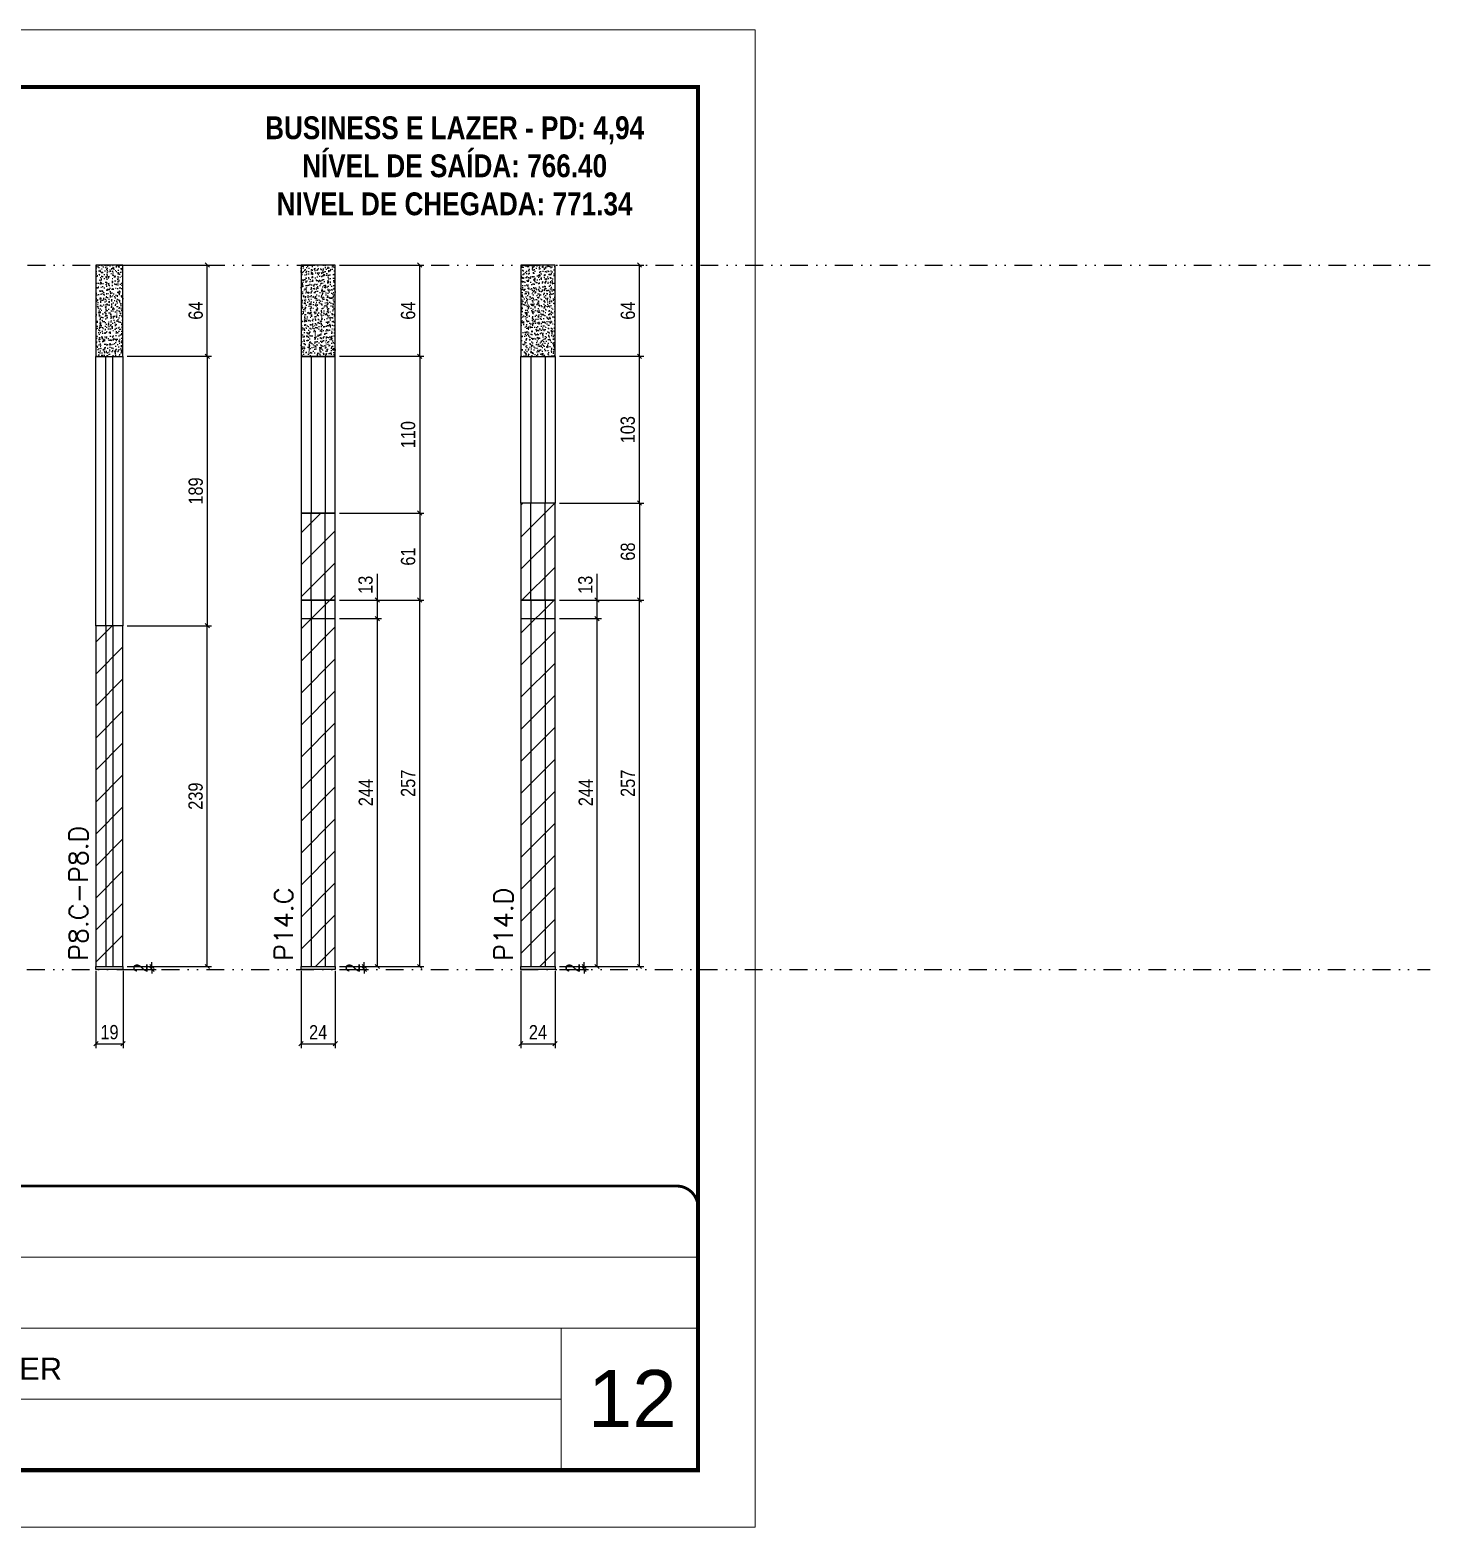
# Model space of a CAD drawing. Extents: x 13379 to 23315, y 867 to 16997.
# Drawn here: x 20131 to 21113, y 13501 to 14551 of the extents above; entities that cross this region are included whole.
import ezdxf

# ---------------------------------------------------------------- set-up
doc = ezdxf.new("R2010")
doc.units = 0
for name, pattern in [('CONTINUO', [0]), ('DASHED', [0.75, 0.5, -0.25]), ('DIVIDE2', [0.625, 0.25, -0.125, 0, -0.125, 0, -0.125])]:
    doc.linetypes.add(name, pattern=pattern)
for name, color, linetype, lineweight in [('CARIMBO', 255, 'Continuous', 9), ('Folhas', 255, 'Continuous', 9), ('Hachura', 251, 'Continuous', 9), ('SARRAFO DE PRESSAO', 251, 'DASHED', 9), ('Texto Seção', 7, 'Continuous', 15)]:
    doc.layers.add(name, color=color, linetype=linetype, lineweight=lineweight)
for name, color, linetype in [('COTA', 241, 'Continuous'), ('NOMENCLATURA', 7, 'Continuous'), ('Nível', 160, 'Continuous'), ('Painéis', 200, 'Continuous'), ('SARR_2.2x7', 40, 'Continuous')]:
    doc.layers.add(name, color=color, linetype=linetype)
doc.styles.add('ARIAL', font='arial.ttf')
doc.styles.add('COTA TECNICA', font='techl___.ttf', dxfattribs={"height": 10})
doc.styles.add('COTA TECNICA-50', font='techl___.ttf', dxfattribs={"height": 10})
doc.styles.add('REGUA-120', font='ROMANS.shx', dxfattribs={"height": 15})
doc.styles.add('ROMANC', font='techb___.ttf', dxfattribs={"height": 2.5})
doc.styles.add('Tecnologia', font='')
doc.styles.get('Tecnologia').set_extended_font_data('Forgotten Futurist')
doc.dimstyles.new('COTA PAINEL-50', dxfattribs={"dimtxt": 10, "dimasz": 3, "dimexe": 3, "dimexo": 3, "dimgap": 3, "dimtad": 1, "dimdec": 1, "dimzin": 12, "dimdsep": 46, "dimtxsty": 'COTA TECNICA-50', "dimblk1": 'OBLIQUE', "dimblk2": 'OBLIQUE', "dimsah": 1, "dimcen": 0.9, "dimclrd": 4, "dimclre": 4, "dimclrt": 240, "dimadec": 1, "dimazin": 3, "dimtfac": 1, "dimtdec": 1, "dimtmove": 0, "dimatfit": 3, "dimfxl": 1, "dimtolj": 1, "dimtzin": 12, "dimarcsym": 0})
doc.dimstyles.new('PAINEL', dxfattribs={"dimtxt": 10, "dimasz": 3, "dimexe": 3, "dimexo": 3, "dimgap": 3, "dimtad": 1, "dimdec": 1, "dimzin": 12, "dimdsep": 46, "dimtxsty": 'COTA TECNICA', "dimblk1": 'OBLIQUE', "dimblk2": 'OBLIQUE', "dimsah": 1, "dimcen": 0.9, "dimclrd": 4, "dimclre": 4, "dimclrt": 240, "dimadec": 1, "dimazin": 3, "dimtfac": 1, "dimtdec": 1, "dimtmove": 0, "dimatfit": 3, "dimfxl": 1, "dimtolj": 1, "dimtzin": 12, "dimarcsym": 0})

# ---------------------------------------------------------------- blocks, each defined once
blk = doc.blocks.new('9999999999')
at = {"color": 30, "linetype": 'CONTINUO'}
for p, q in [((98564.6, 34230.2), (98564.6, 34429.4)), ((98564.6, 34379.6), (99584, 34379.6)), ((98564.6, 34329.8), (99488, 34329.8)), ((99584, 34329.8), (99488, 34329.8)), ((99488, 34329.8), (99488, 34230.2)), ((98564.6, 34280), (99488, 34280))]:
    blk.add_line(p, q, dxfattribs=at)
at = {"color": 30, "linetype": 'CONTINUO', "const_width": 2}
blk.add_lwpolyline([(99584, 34230.2), (99584, 34414.4, 0.414214), (99569, 34429.4), (98229, 34429.4, 0.414214), (98214, 34414.4), (98214, 34245.2, 0.414214), (98229, 34230.2), (99584, 34230.2)], format="xyb", dxfattribs=at)
at = {"layer": 'Folhas'}
blk.add_lwpolyline([(98139, 34190.2), (99624, 34190.2), (99624, 35240.2), (98139, 35240.2)], close=True, dxfattribs=at)
at = {"layer": 'Folhas', "color": 30, "const_width": 3}
blk.add_lwpolyline([(98214, 34230.2), (99584, 34230.2), (99584, 35200.2), (98214, 35200.2)], close=True, dxfattribs=at)
at = {"color": 7, "linetype": 'Continuous', "ltscale": 5, "style": 'ARIAL'}
for s, height, p in [('SCHWARTZ', 15.48, (98837.7, 34393.1)), ('GWT', 15.48, (98837.7, 34343.3)), ('BUSINESS CENTER E LAZER', 15.483, (98837.7, 34293.5)), ('NOVA SISTEMAS CONSTRUTIVOS', 11.059, (98263.2, 34267.2)), ('PILARES', 15.48, (98837.7, 34243.7))]:
    blk.add_text(s, height=height, dxfattribs=at).set_placement(p)
at = {"layer": 'Folhas', "color": 7, "style": 'Tecnologia', "width": 1.5}
for s, p in [('CLIENTE:', (98573.7, 34397.2)), ('OBRA:', (98573.7, 34347.3)), ('PAVIMENTO:', (98573.7, 34297.5)), ('PROJETO:', (98573.7, 34247.7))]:
    blk.add_text(s, height=14, dxfattribs=at).set_placement(p)
blk = doc.blocks.new('_Oblique')
at = {"color": 0, "linetype": 'ByBlock', "lineweight": -2}
blk.add_line((-0.5, -0.5), (0.5, 0.5), dxfattribs=at)
blk = doc.blocks.new('*D285')
at = {"layer": 'COTA', "color": 4, "lineweight": -2, "transparency": 16777216}
for p, q in [((20199.4, 14386.5), (20258.5, 14386.5)), ((20255.5, 14322.5), (20255.5, 14386.5)), ((20199.4, 14322.5), (20258.5, 14322.5))]:
    blk.add_line(p, q, dxfattribs=at)
at = {"layer": 'Defpoints', "color": 0, "transparency": 16777216}
for p in [(20196.4, 14386.5), (20255.5, 14386.5), (20196.4, 14322.5)]:
    blk.add_point(p, dxfattribs=at)
at = {"layer": 'COTA', "color": 4, "lineweight": -2, "transparency": 16777216, "xscale": 3, "yscale": 3, "zscale": 3}
for p, rotation in [((20255.5, 14386.5), 90), ((20255.5, 14322.5), 270)]:
    blk.add_blockref('_Oblique', p, dxfattribs=dict(at, rotation=rotation))
at = {"layer": 'COTA', "color": 240, "transparency": 16777216, "insert": (20247.4, 14354.5), "char_height": 10, "attachment_point": 5, "rotation": 90, "style": 'COTA TECNICA'}
blk.add_mtext('\\A1;64', dxfattribs=at)
blk = doc.blocks.new('*D286')
at = {"layer": 'COTA', "color": 4, "lineweight": -2, "transparency": 16777216}
for p, q in [((20177.4, 13891.5), (20177.4, 13837.3)), ((20196.4, 13891.5), (20196.4, 13837.3)), ((20177.4, 13840.3), (20196.4, 13840.3))]:
    blk.add_line(p, q, dxfattribs=at)
at = {"layer": 'Defpoints', "color": 0, "transparency": 16777216}
for p in [(20177.4, 13894.5), (20196.4, 13894.5), (20196.4, 13840.3)]:
    blk.add_point(p, dxfattribs=at)
at = {"layer": 'COTA', "color": 4, "lineweight": -2, "transparency": 16777216, "xscale": 3, "yscale": 3, "zscale": 3, "rotation": 180}
blk.add_blockref('_Oblique', (20177.4, 13840.3), dxfattribs=at)
at = {"layer": 'COTA', "color": 4, "lineweight": -2, "transparency": 16777216, "xscale": 3, "yscale": 3, "zscale": 3}
blk.add_blockref('_Oblique', (20196.4, 13840.3), dxfattribs=at)
at = {"layer": 'COTA', "color": 240, "transparency": 16777216, "insert": (20186.9, 13848.4), "char_height": 10, "attachment_point": 5, "style": 'COTA TECNICA'}
blk.add_mtext('\\A1;19', dxfattribs=at)
blk = doc.blocks.new('*D287')
at = {"layer": 'COTA', "color": 4, "lineweight": -2, "transparency": 16777216}
for p, q in [((20199.4, 14133.5), (20258.5, 14133.5)), ((20255.5, 13894.5), (20255.5, 14133.5)), ((20199.4, 13894.5), (20258.5, 13894.5))]:
    blk.add_line(p, q, dxfattribs=at)
at = {"layer": 'Defpoints', "color": 0, "transparency": 16777216}
for p in [(20196.4, 14133.5), (20255.5, 14133.5), (20196.4, 13894.5)]:
    blk.add_point(p, dxfattribs=at)
at = {"layer": 'COTA', "color": 4, "lineweight": -2, "transparency": 16777216, "xscale": 3, "yscale": 3, "zscale": 3}
for p, rotation in [((20255.5, 14133.5), 90), ((20255.5, 13894.5), 270)]:
    blk.add_blockref('_Oblique', p, dxfattribs=dict(at, rotation=rotation))
at = {"layer": 'COTA', "color": 240, "transparency": 16777216, "insert": (20247.3, 14014), "char_height": 10, "attachment_point": 5, "rotation": 90, "style": 'COTA TECNICA'}
blk.add_mtext('\\A1;239', dxfattribs=at)
blk = doc.blocks.new('*D288')
at = {"layer": 'COTA', "color": 4, "lineweight": -2, "transparency": 16777216}
for p, q in [((20199.4, 13894.5), (20219.7, 13894.5)), ((20199.4, 13892.5), (20219.7, 13892.5)), ((20216.7, 13894.5), (20216.7, 13897.5)), ((20216.7, 13892.5), (20216.7, 13894.5)), ((20216.7, 13892.5), (20216.7, 13889.5))]:
    blk.add_line(p, q, dxfattribs=at)
at = {"layer": 'Defpoints', "color": 0, "transparency": 16777216}
for p in [(20196.4, 13894.5), (20196.4, 13892.5), (20216.7, 13894.5)]:
    blk.add_point(p, dxfattribs=at)
at = {"layer": 'COTA', "color": 4, "lineweight": -2, "transparency": 16777216, "xscale": 3, "yscale": 3, "zscale": 3}
for p, rotation in [((20216.7, 13894.5), 270), ((20216.7, 13892.5), 90)]:
    blk.add_blockref('_Oblique', p, dxfattribs=dict(at, rotation=rotation))
at = {"layer": 'COTA', "color": 240, "transparency": 16777216, "insert": (20208.7, 13893.5), "char_height": 10, "attachment_point": 5, "rotation": 90, "style": 'COTA TECNICA-50'}
blk.add_mtext('\\A1;2', dxfattribs=at)
blk = doc.blocks.new('*D289')
at = {"layer": 'COTA', "color": 4, "lineweight": -2, "transparency": 16777216}
for p, q in [((20502.3, 14386.5), (20561.5, 14386.5)), ((20558.5, 14322.5), (20558.5, 14386.5)), ((20502.3, 14322.5), (20561.5, 14322.5))]:
    blk.add_line(p, q, dxfattribs=at)
at = {"layer": 'Defpoints', "color": 0, "transparency": 16777216}
for p in [(20499.3, 14386.5), (20558.5, 14386.5), (20499.3, 14322.5)]:
    blk.add_point(p, dxfattribs=at)
at = {"layer": 'COTA', "color": 4, "lineweight": -2, "transparency": 16777216, "xscale": 3, "yscale": 3, "zscale": 3}
for p, rotation in [((20558.5, 14386.5), 90), ((20558.5, 14322.5), 270)]:
    blk.add_blockref('_Oblique', p, dxfattribs=dict(at, rotation=rotation))
at = {"layer": 'COTA', "color": 240, "transparency": 16777216, "insert": (20550.4, 14354.5), "char_height": 10, "attachment_point": 5, "rotation": 90, "style": 'COTA TECNICA'}
blk.add_mtext('\\A1;64', dxfattribs=at)
blk = doc.blocks.new('*D290')
at = {"layer": 'COTA', "color": 4, "lineweight": -2, "transparency": 16777216}
for p, q in [((20475.3, 13891.5), (20475.3, 13837.3)), ((20499.3, 13891.5), (20499.3, 13837.3)), ((20475.3, 13840.3), (20499.3, 13840.3))]:
    blk.add_line(p, q, dxfattribs=at)
at = {"layer": 'Defpoints', "color": 0, "transparency": 16777216}
for p in [(20475.3, 13894.5), (20499.3, 13894.5), (20499.3, 13840.3)]:
    blk.add_point(p, dxfattribs=at)
at = {"layer": 'COTA', "color": 4, "lineweight": -2, "transparency": 16777216, "xscale": 3, "yscale": 3, "zscale": 3, "rotation": 180}
blk.add_blockref('_Oblique', (20475.3, 13840.3), dxfattribs=at)
at = {"layer": 'COTA', "color": 4, "lineweight": -2, "transparency": 16777216, "xscale": 3, "yscale": 3, "zscale": 3}
blk.add_blockref('_Oblique', (20499.3, 13840.3), dxfattribs=at)
at = {"layer": 'COTA', "color": 240, "transparency": 16777216, "insert": (20487.3, 13848.4), "char_height": 10, "attachment_point": 5, "style": 'COTA TECNICA'}
blk.add_mtext('\\A1;24', dxfattribs=at)
blk = doc.blocks.new('*D291')
at = {"layer": 'COTA', "color": 4, "lineweight": -2, "transparency": 16777216}
for p, q in [((20502.3, 14138.5), (20531.8, 14138.5)), ((20528.8, 13894.5), (20528.8, 14138.5)), ((20502.3, 13894.5), (20531.8, 13894.5))]:
    blk.add_line(p, q, dxfattribs=at)
at = {"layer": 'Defpoints', "color": 0, "transparency": 16777216}
for p in [(20499.3, 14138.5), (20528.8, 14138.5), (20499.3, 13894.5)]:
    blk.add_point(p, dxfattribs=at)
at = {"layer": 'COTA', "color": 4, "lineweight": -2, "transparency": 16777216, "xscale": 3, "yscale": 3, "zscale": 3}
for p, rotation in [((20528.8, 14138.5), 90), ((20528.8, 13894.5), 270)]:
    blk.add_blockref('_Oblique', p, dxfattribs=dict(at, rotation=rotation))
at = {"layer": 'COTA', "color": 240, "transparency": 16777216, "insert": (20520.8, 14016.5), "char_height": 10, "attachment_point": 5, "rotation": 90, "style": 'COTA TECNICA'}
blk.add_mtext('\\A1;244', dxfattribs=at)
blk = doc.blocks.new('*D292')
at = {"layer": 'COTA', "color": 4, "lineweight": -2, "transparency": 16777216}
for p, q in [((20528.8, 14151.5), (20528.8, 14170)), ((20502.3, 14151.5), (20531.8, 14151.5)), ((20528.8, 14138.5), (20528.8, 14151.5)), ((20502.3, 14138.5), (20531.8, 14138.5))]:
    blk.add_line(p, q, dxfattribs=at)
at = {"layer": 'Defpoints', "color": 0, "transparency": 16777216}
for p in [(20499.3, 14151.5), (20528.8, 14151.5), (20499.3, 14138.5)]:
    blk.add_point(p, dxfattribs=at)
at = {"layer": 'COTA', "color": 4, "lineweight": -2, "transparency": 16777216, "xscale": 3, "yscale": 3, "zscale": 3}
for p, rotation in [((20528.8, 14151.5), 90), ((20528.8, 14138.5), 270)]:
    blk.add_blockref('_Oblique', p, dxfattribs=dict(at, rotation=rotation))
at = {"layer": 'COTA', "color": 240, "transparency": 16777216, "insert": (20520.6, 14162.2), "char_height": 10, "attachment_point": 5, "rotation": 90, "style": 'COTA TECNICA'}
blk.add_mtext('\\A1;13', dxfattribs=at)
blk = doc.blocks.new('*D293')
at = {"layer": 'COTA', "color": 4, "lineweight": -2, "transparency": 16777216}
for p, q in [((20502.3, 14151.5), (20561.5, 14151.5)), ((20558.5, 13894.5), (20558.5, 14151.5)), ((20502.3, 13894.5), (20561.5, 13894.5))]:
    blk.add_line(p, q, dxfattribs=at)
at = {"layer": 'Defpoints', "color": 0, "transparency": 16777216}
for p in [(20499.3, 14151.5), (20558.5, 14151.5), (20499.3, 13894.5)]:
    blk.add_point(p, dxfattribs=at)
at = {"layer": 'COTA', "color": 4, "lineweight": -2, "transparency": 16777216, "xscale": 3, "yscale": 3, "zscale": 3}
for p, rotation in [((20558.5, 14151.5), 90), ((20558.5, 13894.5), 270)]:
    blk.add_blockref('_Oblique', p, dxfattribs=dict(at, rotation=rotation))
at = {"layer": 'COTA', "color": 240, "transparency": 16777216, "insert": (20550.4, 14023), "char_height": 10, "attachment_point": 5, "rotation": 90, "style": 'COTA TECNICA'}
blk.add_mtext('\\A1;257', dxfattribs=at)
blk = doc.blocks.new('*D294')
at = {"layer": 'COTA', "color": 4, "lineweight": -2, "transparency": 16777216}
for p, q in [((20502.3, 13894.5), (20522.7, 13894.5)), ((20502.3, 13892.5), (20522.7, 13892.5)), ((20519.7, 13894.5), (20519.7, 13897.5)), ((20519.7, 13892.5), (20519.7, 13894.5)), ((20519.7, 13892.5), (20519.7, 13889.5))]:
    blk.add_line(p, q, dxfattribs=at)
at = {"layer": 'Defpoints', "color": 0, "transparency": 16777216}
for p in [(20499.3, 13894.5), (20499.3, 13892.5), (20519.7, 13894.5)]:
    blk.add_point(p, dxfattribs=at)
at = {"layer": 'COTA', "color": 4, "lineweight": -2, "transparency": 16777216, "xscale": 3, "yscale": 3, "zscale": 3}
for p, rotation in [((20519.7, 13894.5), 270), ((20519.7, 13892.5), 90)]:
    blk.add_blockref('_Oblique', p, dxfattribs=dict(at, rotation=rotation))
at = {"layer": 'COTA', "color": 240, "transparency": 16777216, "insert": (20511.7, 13893.5), "char_height": 10, "attachment_point": 5, "rotation": 90, "style": 'COTA TECNICA-50'}
blk.add_mtext('\\A1;2', dxfattribs=at)
blk = doc.blocks.new('*D295')
at = {"layer": 'COTA', "color": 4, "lineweight": -2, "transparency": 16777216}
for p, q in [((20348.2, 14386.5), (20407.4, 14386.5)), ((20404.4, 14322.5), (20404.4, 14386.5)), ((20348.2, 14322.5), (20407.4, 14322.5))]:
    blk.add_line(p, q, dxfattribs=at)
at = {"layer": 'Defpoints', "color": 0, "transparency": 16777216}
for p in [(20345.2, 14386.5), (20404.4, 14386.5), (20345.2, 14322.5)]:
    blk.add_point(p, dxfattribs=at)
at = {"layer": 'COTA', "color": 4, "lineweight": -2, "transparency": 16777216, "xscale": 3, "yscale": 3, "zscale": 3}
for p, rotation in [((20404.4, 14386.5), 90), ((20404.4, 14322.5), 270)]:
    blk.add_blockref('_Oblique', p, dxfattribs=dict(at, rotation=rotation))
at = {"layer": 'COTA', "color": 240, "transparency": 16777216, "insert": (20396.3, 14354.5), "char_height": 10, "attachment_point": 5, "rotation": 90, "style": 'COTA TECNICA'}
blk.add_mtext('\\A1;64', dxfattribs=at)
blk = doc.blocks.new('*D296')
at = {"layer": 'COTA', "color": 4, "lineweight": -2, "transparency": 16777216}
for p, q in [((20321.2, 13891.5), (20321.2, 13837.3)), ((20345.2, 13891.5), (20345.2, 13837.3)), ((20321.2, 13840.3), (20345.2, 13840.3))]:
    blk.add_line(p, q, dxfattribs=at)
at = {"layer": 'Defpoints', "color": 0, "transparency": 16777216}
for p in [(20321.2, 13894.5), (20345.2, 13894.5), (20345.2, 13840.3)]:
    blk.add_point(p, dxfattribs=at)
at = {"layer": 'COTA', "color": 4, "lineweight": -2, "transparency": 16777216, "xscale": 3, "yscale": 3, "zscale": 3, "rotation": 180}
blk.add_blockref('_Oblique', (20321.2, 13840.3), dxfattribs=at)
at = {"layer": 'COTA', "color": 4, "lineweight": -2, "transparency": 16777216, "xscale": 3, "yscale": 3, "zscale": 3}
blk.add_blockref('_Oblique', (20345.2, 13840.3), dxfattribs=at)
at = {"layer": 'COTA', "color": 240, "transparency": 16777216, "insert": (20333.2, 13848.4), "char_height": 10, "attachment_point": 5, "style": 'COTA TECNICA'}
blk.add_mtext('\\A1;24', dxfattribs=at)
blk = doc.blocks.new('*D297')
at = {"layer": 'COTA', "color": 4, "lineweight": -2, "transparency": 16777216}
for p, q in [((20348.2, 14138.5), (20377.7, 14138.5)), ((20374.7, 13894.5), (20374.7, 14138.5)), ((20348.2, 13894.5), (20377.7, 13894.5))]:
    blk.add_line(p, q, dxfattribs=at)
at = {"layer": 'Defpoints', "color": 0, "transparency": 16777216}
for p in [(20345.2, 14138.5), (20374.7, 14138.5), (20345.2, 13894.5)]:
    blk.add_point(p, dxfattribs=at)
at = {"layer": 'COTA', "color": 4, "lineweight": -2, "transparency": 16777216, "xscale": 3, "yscale": 3, "zscale": 3}
for p, rotation in [((20374.7, 14138.5), 90), ((20374.7, 13894.5), 270)]:
    blk.add_blockref('_Oblique', p, dxfattribs=dict(at, rotation=rotation))
at = {"layer": 'COTA', "color": 240, "transparency": 16777216, "insert": (20366.6, 14016.5), "char_height": 10, "attachment_point": 5, "rotation": 90, "style": 'COTA TECNICA'}
blk.add_mtext('\\A1;244', dxfattribs=at)
blk = doc.blocks.new('*D298')
at = {"layer": 'COTA', "color": 4, "lineweight": -2, "transparency": 16777216}
for p, q in [((20374.7, 14151.5), (20374.7, 14170)), ((20348.2, 14151.5), (20377.7, 14151.5)), ((20374.7, 14138.5), (20374.7, 14151.5)), ((20348.2, 14138.5), (20377.7, 14138.5))]:
    blk.add_line(p, q, dxfattribs=at)
at = {"layer": 'Defpoints', "color": 0, "transparency": 16777216}
for p in [(20345.2, 14151.5), (20374.7, 14151.5), (20345.2, 14138.5)]:
    blk.add_point(p, dxfattribs=at)
at = {"layer": 'COTA', "color": 4, "lineweight": -2, "transparency": 16777216, "xscale": 3, "yscale": 3, "zscale": 3}
for p, rotation in [((20374.7, 14151.5), 90), ((20374.7, 14138.5), 270)]:
    blk.add_blockref('_Oblique', p, dxfattribs=dict(at, rotation=rotation))
at = {"layer": 'COTA', "color": 240, "transparency": 16777216, "insert": (20366.5, 14162.2), "char_height": 10, "attachment_point": 5, "rotation": 90, "style": 'COTA TECNICA'}
blk.add_mtext('\\A1;13', dxfattribs=at)
blk = doc.blocks.new('*D299')
at = {"layer": 'COTA', "color": 4, "lineweight": -2, "transparency": 16777216}
for p, q in [((20348.2, 14151.5), (20407.4, 14151.5)), ((20404.4, 13894.5), (20404.4, 14151.5)), ((20348.2, 13894.5), (20407.4, 13894.5))]:
    blk.add_line(p, q, dxfattribs=at)
at = {"layer": 'Defpoints', "color": 0, "transparency": 16777216}
for p in [(20345.2, 14151.5), (20404.4, 14151.5), (20345.2, 13894.5)]:
    blk.add_point(p, dxfattribs=at)
at = {"layer": 'COTA', "color": 4, "lineweight": -2, "transparency": 16777216, "xscale": 3, "yscale": 3, "zscale": 3}
for p, rotation in [((20404.4, 14151.5), 90), ((20404.4, 13894.5), 270)]:
    blk.add_blockref('_Oblique', p, dxfattribs=dict(at, rotation=rotation))
at = {"layer": 'COTA', "color": 240, "transparency": 16777216, "insert": (20396.3, 14023), "char_height": 10, "attachment_point": 5, "rotation": 90, "style": 'COTA TECNICA'}
blk.add_mtext('\\A1;257', dxfattribs=at)
blk = doc.blocks.new('*D300')
at = {"layer": 'COTA', "color": 4, "lineweight": -2, "transparency": 16777216}
for p, q in [((20348.2, 13894.5), (20368.5, 13894.5)), ((20348.2, 13892.5), (20368.5, 13892.5)), ((20365.5, 13894.5), (20365.5, 13897.5)), ((20365.5, 13892.5), (20365.5, 13894.5)), ((20365.5, 13892.5), (20365.5, 13889.5))]:
    blk.add_line(p, q, dxfattribs=at)
at = {"layer": 'Defpoints', "color": 0, "transparency": 16777216}
for p in [(20345.2, 13894.5), (20345.2, 13892.5), (20365.5, 13894.5)]:
    blk.add_point(p, dxfattribs=at)
at = {"layer": 'COTA', "color": 4, "lineweight": -2, "transparency": 16777216, "xscale": 3, "yscale": 3, "zscale": 3}
for p, rotation in [((20365.5, 13894.5), 270), ((20365.5, 13892.5), 90)]:
    blk.add_blockref('_Oblique', p, dxfattribs=dict(at, rotation=rotation))
at = {"layer": 'COTA', "color": 240, "transparency": 16777216, "insert": (20357.5, 13893.5), "char_height": 10, "attachment_point": 5, "rotation": 90, "style": 'COTA TECNICA-50'}
blk.add_mtext('\\A1;2', dxfattribs=at)
blk = doc.blocks.new('*D314')
at = {"layer": 'COTA', "color": 4, "linetype": 'ByBlock', "lineweight": -2, "transparency": 16777216}
for p, q in [((20502.3, 14219.5), (20561.5, 14219.5)), ((20558.5, 14219.5), (20558.5, 14151.5)), ((20502.3, 14151.5), (20561.5, 14151.5))]:
    blk.add_line(p, q, dxfattribs=at)
at = {"layer": 'Defpoints', "color": 0, "linetype": 'ByBlock', "transparency": 16777216}
for p in [(20499.3, 14219.5), (20499.3, 14151.5), (20558.5, 14151.5)]:
    blk.add_point(p, dxfattribs=at)
at = {"layer": 'COTA', "color": 4, "linetype": 'ByBlock', "lineweight": -2, "transparency": 16777216, "xscale": 3, "yscale": 3, "zscale": 3}
for p, rotation in [((20558.5, 14219.5), 90), ((20558.5, 14151.5), 270)]:
    blk.add_blockref('_Oblique', p, dxfattribs=dict(at, rotation=rotation))
at = {"layer": 'COTA', "color": 240, "linetype": 'ByBlock', "transparency": 16777216, "insert": (20550.4, 14185.5), "char_height": 10, "attachment_point": 5, "rotation": 90, "style": 'COTA TECNICA'}
blk.add_mtext('\\A1;68', dxfattribs=at)
blk = doc.blocks.new('*D315')
at = {"layer": 'COTA', "color": 4, "linetype": 'ByBlock', "lineweight": -2, "transparency": 16777216}
for p, q in [((20348.2, 14212.5), (20407.4, 14212.5)), ((20404.4, 14212.5), (20404.4, 14151.5)), ((20348.2, 14151.5), (20407.4, 14151.5))]:
    blk.add_line(p, q, dxfattribs=at)
at = {"layer": 'Defpoints', "color": 0, "linetype": 'ByBlock', "transparency": 16777216}
for p in [(20345.2, 14212.5), (20345.2, 14151.5), (20404.4, 14151.5)]:
    blk.add_point(p, dxfattribs=at)
at = {"layer": 'COTA', "color": 4, "linetype": 'ByBlock', "lineweight": -2, "transparency": 16777216, "xscale": 3, "yscale": 3, "zscale": 3}
for p, rotation in [((20404.4, 14212.5), 90), ((20404.4, 14151.5), 270)]:
    blk.add_blockref('_Oblique', p, dxfattribs=dict(at, rotation=rotation))
at = {"layer": 'COTA', "color": 240, "linetype": 'ByBlock', "transparency": 16777216, "insert": (20396.3, 14182), "char_height": 10, "attachment_point": 5, "rotation": 90, "style": 'COTA TECNICA'}
blk.add_mtext('\\A1;61', dxfattribs=at)
blk = doc.blocks.new('*D321')
at = {"layer": 'COTA', "color": 4, "lineweight": -2, "transparency": 16777216}
for p, q in [((20199.4, 14322.5), (20258.5, 14322.5)), ((20255.5, 14322.5), (20255.5, 14133.5)), ((20199.4, 14133.5), (20258.5, 14133.5))]:
    blk.add_line(p, q, dxfattribs=at)
at = {"layer": 'Defpoints', "color": 0, "transparency": 16777216}
for p in [(20196.4, 14322.5), (20196.4, 14133.5), (20255.5, 14133.5)]:
    blk.add_point(p, dxfattribs=at)
at = {"layer": 'COTA', "color": 4, "lineweight": -2, "transparency": 16777216, "xscale": 3, "yscale": 3, "zscale": 3}
for p, rotation in [((20255.5, 14322.5), 90), ((20255.5, 14133.5), 270)]:
    blk.add_blockref('_Oblique', p, dxfattribs=dict(at, rotation=rotation))
at = {"layer": 'COTA', "color": 240, "transparency": 16777216, "insert": (20247.4, 14228), "char_height": 10, "attachment_point": 5, "rotation": 90, "style": 'COTA TECNICA'}
blk.add_mtext('\\A1;189', dxfattribs=at)
blk = doc.blocks.new('*D322')
at = {"layer": 'COTA', "color": 4, "lineweight": -2, "transparency": 16777216}
for p, q in [((20348.2, 14322.5), (20407.4, 14322.5)), ((20404.4, 14322.5), (20404.4, 14212.5)), ((20348.2, 14212.5), (20407.4, 14212.5))]:
    blk.add_line(p, q, dxfattribs=at)
at = {"layer": 'Defpoints', "color": 0, "transparency": 16777216}
for p in [(20345.2, 14322.5), (20345.2, 14212.5), (20404.4, 14212.5)]:
    blk.add_point(p, dxfattribs=at)
at = {"layer": 'COTA', "color": 4, "lineweight": -2, "transparency": 16777216, "xscale": 3, "yscale": 3, "zscale": 3}
for p, rotation in [((20404.4, 14322.5), 90), ((20404.4, 14212.5), 270)]:
    blk.add_blockref('_Oblique', p, dxfattribs=dict(at, rotation=rotation))
at = {"layer": 'COTA', "color": 240, "transparency": 16777216, "insert": (20396.3, 14267.5), "char_height": 10, "attachment_point": 5, "rotation": 90, "style": 'COTA TECNICA'}
blk.add_mtext('\\A1;110', dxfattribs=at)
blk = doc.blocks.new('*D323')
at = {"layer": 'COTA', "color": 4, "lineweight": -2, "transparency": 16777216}
for p, q in [((20502.3, 14322.5), (20561.5, 14322.5)), ((20558.5, 14219.5), (20558.5, 14322.5)), ((20502.3, 14219.5), (20561.5, 14219.5))]:
    blk.add_line(p, q, dxfattribs=at)
at = {"layer": 'Defpoints', "color": 0, "transparency": 16777216}
for p in [(20499.3, 14322.5), (20558.5, 14322.5), (20499.3, 14219.5)]:
    blk.add_point(p, dxfattribs=at)
at = {"layer": 'COTA', "color": 4, "lineweight": -2, "transparency": 16777216, "xscale": 3, "yscale": 3, "zscale": 3}
for p, rotation in [((20558.5, 14322.5), 90), ((20558.5, 14219.5), 270)]:
    blk.add_blockref('_Oblique', p, dxfattribs=dict(at, rotation=rotation))
at = {"layer": 'COTA', "color": 240, "transparency": 16777216, "insert": (20550.3, 14271), "char_height": 10, "attachment_point": 5, "rotation": 90, "style": 'COTA TECNICA'}
blk.add_mtext('\\A1;103', dxfattribs=at)

msp = doc.modelspace()

# ---------------------------------------------------------------- hatches: boundary and pattern name
at = {"layer": 'COTA'}
h = msp.add_hatch(dxfattribs=at)
h.set_pattern_fill('AR-CONC', color=256, scale=0.03)
h.paths.add_polyline_path([(20196.36, 14386.45), (20177.36, 14386.45), (20177.36, 14322.45), (20196.36, 14322.45)])
at = {"layer": 'COTA', "linetype": 'ByBlock'}
h = msp.add_hatch(dxfattribs=at)
h.set_pattern_fill('AR-CONC', color=256, scale=0.03)
h.set_pattern_definition([(50, (-113050.0006, -18273.6855), (5.46554007, -0.47817257), [0.5715, -6.2865]), (355, (-113050.0006, -18273.6855), (-1.05730264, 5.73170536), [0.4572, -5.02921753]), (100.4514447, (-113049.545, -18273.7253), (4.40823741, 5.25353256), [0.48570026, -5.34270734]), (46.1842, (-113050.0006, -18272.1615), (8.13237123, -1.26126984), [0.85725, -9.42975]), (96.6355576, (-113049.323, -18272.2666), (7.122124, 7.42278374), [0.7285507, -8.01406824]), (351.184151, (-113050.001, -18272.1615), (7.122124, 7.42278374), [0.685799, -7.54379196]), (21, (-113049.2386, -18272.5425), (4.54843174, -3.06795595), [0.5715, -6.2865]), (326, (-113049.2386, -18272.5425), (1.85406085, 5.52563898), [0.4572, -5.0292]), (71.451445, (-113048.8596, -18272.798), (6.40249258, 2.45768307), [0.48570026, -5.34269813]), (37.5, (-113050.0006, -18273.6855), (0.092658098, 2.536651166), [0, -4.96824, 0, -5.1054, 0, -5.04825]), (7.5, (-113050.0006, -18273.6855), (2.004589875, 3.005417245), [0, -2.91084, 0, -4.85394, 0, -1.92405]), (327.5, (-113051.6999, -18273.6855), (4.067717855, -0.17186232), [0, -1.905, 0, -5.9436, 0, -7.8867]), (317.5, (-113052.462, -18273.6855), (4.44387544, 0.76279473), [0, -2.4765, 0, -3.94716, 0, -5.6007])])
h.paths.add_polyline_path([(20345.19, 14386.45), (20321.19, 14386.45), (20321.19, 14322.45), (20345.19, 14322.45)])
h = msp.add_hatch(dxfattribs=at)
h.set_pattern_fill('AR-CONC', color=256, scale=0.03)
h.set_pattern_definition([(50, (-114474.3296, -18220.6855), (5.46554007, -0.47817257), [0.5715, -6.2865]), (355, (-114474.3296, -18220.6855), (-1.05730264, 5.73170536), [0.4572, -5.02921753]), (100.4514447, (-114473.874, -18220.7253), (4.40823741, 5.25353256), [0.48570026, -5.34270734]), (46.1842, (-114474.3296, -18219.1615), (8.13237123, -1.26126984), [0.85725, -9.42975]), (96.6355576, (-114473.652, -18219.2666), (7.122124, 7.42278374), [0.7285507, -8.01406824]), (351.184151, (-114474.33, -18219.1615), (7.122124, 7.42278374), [0.685799, -7.54379196]), (21, (-114473.5676, -18219.5425), (4.54843174, -3.06795595), [0.5715, -6.2865]), (326, (-114473.5676, -18219.5425), (1.85406085, 5.52563898), [0.4572, -5.0292]), (71.451445, (-114473.1886, -18219.798), (6.40249258, 2.45768307), [0.48570026, -5.34269813]), (37.5, (-114474.3296, -18220.6855), (0.092658098, 2.536651166), [0, -4.96824, 0, -5.1054, 0, -5.04825]), (7.5, (-114474.3296, -18220.6855), (2.004589875, 3.005417245), [0, -2.91084, 0, -4.85394, 0, -1.92405]), (327.5, (-114476.0288, -18220.6855), (4.067717855, -0.17186232), [0, -1.905, 0, -5.9436, 0, -7.8867]), (317.5, (-114476.791, -18220.6855), (4.44387544, 0.76279473), [0, -2.4765, 0, -3.94716, 0, -5.6007])])
h.paths.add_polyline_path([(20499.32, 14386.45), (20475.32, 14386.45), (20475.32, 14322.45), (20499.32, 14322.45)])
at = {"layer": 'Hachura', "linetype": 'ByBlock'}
h = msp.add_hatch(dxfattribs=at)
h.set_pattern_fill('ANSI31', color=256, scale=5)
h.set_pattern_definition([(45, (-113050, -18391.685), (-11.2253202, 11.2253202), [])])
h.paths.add_polyline_path([(20196.36, 14133.45), (20177.36, 14133.45), (20177.36, 13894.45), (20196.36, 13894.45)])
h.paths.add_polyline_path([(20345.19, 14138.45), (20321.19, 14138.45), (20321.19, 13894.45), (20345.19, 13894.45)])
h.paths.add_polyline_path([(20345.19, 14212.45), (20321.19, 14212.45), (20321.19, 14138.45), (20345.19, 14138.45)])
h.paths.add_polyline_path([(20499.32, 14138.45), (20475.32, 14138.45), (20475.32, 13894.45), (20499.32, 13894.45)])
h.paths.add_polyline_path([(20499.32, 14219.45), (20475.32, 14219.45), (20475.32, 14138.45), (20499.32, 14138.45)])

# ---------------------------------------------------------------- linework, layer by layer
at = {"layer": 'COTA', "linetype": 'ByBlock'}
for points in [[(20177.36, 14322.45), (20196.36, 14322.45), (20196.36, 14386.45), (20177.36, 14386.45)], [(20321.19, 14322.45), (20345.19, 14322.45), (20345.19, 14386.45), (20321.19, 14386.45)], [(20475.32, 14322.45), (20499.32, 14322.45), (20499.32, 14386.45), (20475.32, 14386.45)]]:
    msp.add_lwpolyline(points, close=True, dxfattribs=at)
at = {"layer": 'Nível', "color": 4, "linetype": 'DIVIDE2', "ltscale": 50}
for p, q in [((19154.5, 14386.45), (21112.79, 14386.45)), ((17644.5, 13892.45), (21112.79, 13892.45))]:
    msp.add_line(p, q, dxfattribs=at)
at = {"layer": 'Painéis'}
for p, q in [((20345.19, 14138.45), (20321.19, 14138.45)), ((20499.32, 14138.45), (20475.32, 14138.45))]:
    msp.add_line(p, q, dxfattribs=at)
for points in [[(20177.36, 14322.45), (20196.36, 14322.45), (20196.36, 14133.45), (20177.36, 14133.45)], [(20321.19, 14212.45), (20345.19, 14212.45), (20345.19, 14322.45), (20321.19, 14322.45)], [(20475.32, 14322.45), (20499.32, 14322.45), (20499.32, 14219.45), (20475.32, 14219.45)], [(20475.32, 14151.45), (20499.32, 14151.45), (20499.32, 14219.45), (20475.32, 14219.45)], [(20321.19, 14151.45), (20345.19, 14151.45), (20345.19, 14212.45), (20321.19, 14212.45)], [(20321.19, 13894.45), (20345.19, 13894.45), (20345.19, 14151.45), (20321.19, 14151.45)], [(20475.32, 13894.45), (20499.32, 13894.45), (20499.32, 14151.45), (20475.32, 14151.45)], [(20177.36, 13894.45), (20196.36, 13894.45), (20196.36, 14133.45), (20177.36, 14133.45)], [(20177.36, 13894.45), (20196.36, 13894.45), (20196.36, 13892.45), (20177.36, 13892.45)], [(20321.19, 13894.45), (20345.19, 13894.45), (20345.19, 13892.45), (20321.19, 13892.45)], [(20475.32, 13894.45), (20499.32, 13894.45), (20499.32, 13892.45), (20475.32, 13892.45)]]:
    msp.add_lwpolyline(points, close=True, dxfattribs=at)
at = {"layer": 'SARR_2.2x7'}
for p, q in [((20184.36, 14133.45), (20184.36, 14322.45)), ((20189.36, 14133.45), (20189.36, 14322.45)), ((20328.19, 14322.45), (20328.19, 14212.45)), ((20338.19, 14322.45), (20338.19, 14212.45)), ((20482.32, 14322.45), (20482.32, 14219.45)), ((20492.32, 14322.45), (20492.32, 14219.45)), ((20482.32, 14151.45), (20482.32, 14219.45)), ((20492.32, 14151.45), (20492.32, 14219.45)), ((20328.19, 14151.45), (20328.19, 14212.45)), ((20338.19, 14151.45), (20338.19, 14212.45)), ((20328.19, 14151.45), (20328.19, 13894.45)), ((20338.19, 14151.45), (20338.19, 13894.45)), ((20482.32, 14151.45), (20482.32, 13894.45)), ((20492.32, 14151.45), (20492.32, 13894.45)), ((20184.36, 14133.45), (20184.36, 13894.45)), ((20189.36, 14133.45), (20189.36, 13894.45))]:
    msp.add_line(p, q, dxfattribs=at)

# ---------------------------------------------------------------- block references
at = {"layer": 'SARRAFO DE PRESSAO', "color": 6, "linetype": 'ByBlock'}
msp.add_blockref('9999999999', (-78984.48, -20688.84), dxfattribs=at)

# ---------------------------------------------------------------- texts
at = {"layer": 'CARIMBO', "style": 'ARIAL'}
msp.add_text('12', height=40, dxfattribs=at).set_placement((20522.36, 13571.51))
at = {"layer": 'NOMENCLATURA', "color": 2, "insert": (20428.88, 14517.43), "char_height": 16, "attachment_point": 2, "style": 'ROMANC'}
msp.add_mtext_dynamic_manual_height_columns('\\PBUSINESS E LAZER - PD: 4,94\\PNÍVEL DE SAÍDA: 766.40\\PNIVEL DE CHEGADA: 771.34', width=376.0554, gutter_width=1, heights=[0], dxfattribs=at)
at = {"layer": 'Texto Seção', "char_height": 13, "width": 285.3299, "attachment_point": 1, "rotation": 90, "style": 'REGUA-120'}
for s, insert in [('P8.C-P8.D', (20158.68, 13898.6)), ('P14.C', (20302.52, 13898.6)), ('P14.D', (20456.64, 13898.6))]:
    msp.add_mtext(s, dxfattribs=dict(at, insert=insert))

# ---------------------------------------------------------------- dimensions: what is measured, and where the dimension line sits
at = {"layer": 'COTA'}
for base, p1, p2, picture, middle in [((20255.54, 14386.45), (20196.36, 14322.45), (20196.36, 14386.45), '*D285', (20247.44, 14354.45)), ((20404.38, 14386.45), (20345.19, 14322.45), (20345.19, 14386.45), '*D295', (20396.27, 14354.45)), ((20558.5, 14386.45), (20499.32, 14322.45), (20499.32, 14386.45), '*D289', (20550.4, 14354.45)), ((20374.72, 14151.45), (20345.19, 14138.45), (20345.19, 14151.45), '*D298', (20366.5, 14162.21)), ((20528.84, 14151.45), (20499.32, 14138.45), (20499.32, 14151.45), '*D292', (20520.62, 14162.21)), ((20404.38, 14151.45), (20345.19, 13894.45), (20345.19, 14151.45), '*D299', (20396.27, 14022.95)), ((20558.5, 14151.45), (20499.32, 13894.45), (20499.32, 14151.45), '*D293', (20550.39, 14022.95)), ((20255.54, 14133.45), (20196.36, 13894.45), (20196.36, 14133.45), '*D287', (20247.29, 14013.95)), ((20374.72, 14138.45), (20345.19, 13894.45), (20345.19, 14138.45), '*D297', (20366.64, 14016.45)), ((20528.84, 14138.45), (20499.32, 13894.45), (20499.32, 14138.45), '*D291', (20520.77, 14016.45))]:
    dim = msp.add_linear_dim(base=base, p1=p1, p2=p2, angle=90, dimstyle='PAINEL', override={"dimarcsym": 2}, dxfattribs=at)
    dim.commit()
    dim.dimension.update_dxf_attribs({"geometry": picture, "text_midpoint": middle})
for base, p1, p2, picture, middle in [((20255.54, 14133.45), (20196.36, 14322.45), (20196.36, 14133.45), '*D321', (20247.44, 14227.95)), ((20404.38, 14212.45), (20345.19, 14322.45), (20345.19, 14212.45), '*D322', (20396.27, 14267.45)), ((20558.5, 14322.45), (20499.32, 14219.45), (20499.32, 14322.45), '*D323', (20550.28, 14270.95))]:
    dim = msp.add_linear_dim(base=base, p1=p1, p2=p2, angle=90, dimstyle='PAINEL', dxfattribs=at)
    dim.commit()
    dim.dimension.update_dxf_attribs({"geometry": picture, "text_midpoint": middle})
at = {"layer": 'COTA', "linetype": 'ByBlock'}
for base, p1, p2, picture, middle in [((20558.5, 14151.45), (20499.32, 14219.45), (20499.32, 14151.45), '*D314', (20550.38, 14185.45)), ((20404.38, 14151.45), (20345.19, 14212.45), (20345.19, 14151.45), '*D315', (20396.27, 14181.95))]:
    dim = msp.add_linear_dim(base=base, p1=p1, p2=p2, angle=90, dimstyle='PAINEL', dxfattribs=at)
    dim.commit()
    dim.dimension.update_dxf_attribs({"geometry": picture, "text_midpoint": middle})
at = {"layer": 'COTA'}
for base, p1, p2, picture, middle in [((20196.36, 13840.28), (20177.36, 13894.45), (20196.36, 13894.45), '*D286', (20186.86, 13848.36)), ((20345.19, 13840.28), (20321.19, 13894.45), (20345.19, 13894.45), '*D296', (20333.19, 13848.35)), ((20499.32, 13840.28), (20475.32, 13894.45), (20499.32, 13894.45), '*D290', (20487.32, 13848.35))]:
    dim = msp.add_linear_dim(base=base, p1=p1, p2=p2, dimstyle='PAINEL', override={"dimarcsym": 2}, dxfattribs=at)
    dim.commit()
    dim.dimension.update_dxf_attribs({"geometry": picture, "text_midpoint": middle})
for base, p1, p2, picture, middle in [((20216.71, 13894.45), (20196.36, 13892.45), (20196.36, 13894.45), '*D288', (20216.71, 13893.45)), ((20365.54, 13894.45), (20345.19, 13892.45), (20345.19, 13894.45), '*D300', (20365.54, 13893.45)), ((20519.67, 13894.45), (20499.32, 13892.45), (20499.32, 13894.45), '*D294', (20519.67, 13893.45))]:
    dim = msp.add_linear_dim(base=base, p1=p1, p2=p2, angle=90, dimstyle='COTA PAINEL-50', dxfattribs=at)
    dim.commit()
    dim.dimension.update_dxf_attribs({"geometry": picture, "text_midpoint": middle, "dimtype": 160})

doc.saveas('drawing.dxf')
